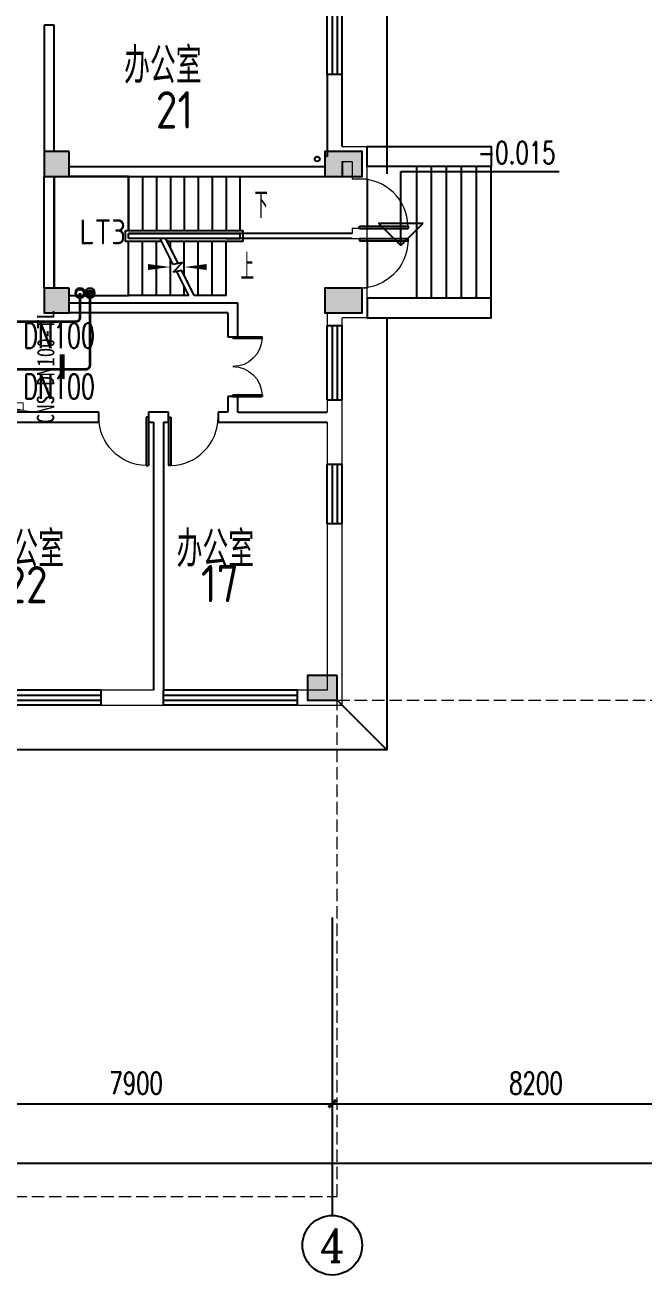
# Model space of a CAD drawing. Extents: x -70335 to 1144202, y 0 to 1100440.
# Drawn here: x 967055 to 979517, y 834676 to 859854 of the extents above; entities that cross this region are included whole.
import ezdxf
from ezdxf.enums import TextEntityAlignment as Align

# ---------------------------------------------------------------- set-up
doc = ezdxf.new("R2010")
doc.units = 0
doc.header["$LTSCALE"] = 1000
doc.linetypes.add('DASH', pattern=[0.35, 0.25, -0.1])
for name, color, linetype in [('0-供暖管道管径标注', 4, 'Continuous'), ('2-房间名称', 7, 'Continuous'), ('3-建筑', 7, 'Continuous'), ('3-淡显', 8, 'Continuous'), ('AXIS_TEXT', 7, 'Continuous'), ('DIM_IDEN', 3, 'Continuous'), ('EQ-采暖分集水器', 7, 'Continuous'), ('PIPE-暖供水', 1, 'Continuous'), ('PIPE-暖回水', 1, 'DASH'), ('VPIPE-暖供水', 3, 'Continuous'), ('VPIPE-暖回水', 2, 'DASH'), ('抗震支吊架', 2, 'Continuous'), ('水', 5, 'Continuous')]:
    doc.layers.add(name, color=color, linetype=linetype)
doc.layers.add('3-深度淡显', color=252, linetype='Continuous', lineweight=0)
doc.styles.add('_TCH_AXIS', font='COMPLEX', dxfattribs={"bigfont": 'GBCBIG'})
doc.styles.add('_TCH_DIM', font='SIMPLEX', dxfattribs={"bigfont": 'GBCBIG'})
doc.styles.add('_TCH_DIM_T3', font='SIMPLEX', dxfattribs={"width": 0.7058823529411765, "bigfont": 'GBCBIG'})
doc.styles.add('A_DIM', font='simplex.shx', dxfattribs={"width": 0.7, "bigfont": 'gbcbig.shx'})
doc.styles.add('COMPLEX', font='COMPLEX')
doc.styles.add('kzcad', font='', dxfattribs={"width": 0.8})
doc.styles.get("Standard").update_dxf_attribs({"font": 'gbenor.shx', "bigfont": 'gbcbig.shx'})
doc.styles.add('设备标注', font='simplex.shx', dxfattribs={"width": 0.7, "bigfont": 'gbcbig.shx'})
doc.styles.get('kzcad').set_extended_font_data('SimSun')
doc.dimstyles.new('_TCH_ARCH&&150', dxfattribs={"dimtxt": 446.25, "dimasz": 150, "dimexe": 375, "dimexo": 450, "dimgap": 189.375, "dimtad": 1, "dimdec": 0, "dimzin": 0, "dimdsep": 46, "dimtxsty": '_TCH_DIM_T3', "dimblk": 'ARCHTICK', "dimcen": 0.09, "dimclrt": 7, "dimazin": 2, "dimtfac": 1, "dimtdec": 0, "dimtix": 1, "dimtmove": 2, "dimatfit": 3, "dimfxl": 1, "dimtolj": 1, "dimtzin": 0, "dimarcsym": 0})

# ---------------------------------------------------------------- blocks, each defined once
blk = doc.blocks.new('shui2')
at = {"layer": '水'}
blk.add_circle((472938.3672199218, 435408.2057931646), 50, dxfattribs=at)
blk = doc.blocks.new('$DorLib2D$00000002')
for p, q in [((-0.5, -5.684341886080802e-17), (-0.5000000000000007, 0.4875)), ((-0.4750000000000007, 0.4875), (-0.5000000000000007, 0.4875)), ((-0.475, -2.842170943040401e-17), (-0.4750000000000007, 0.4875)), ((0.475, -2.842170943040401e-17), (0.4750000000000007, 0.4875)), ((0.4750000000000007, 0.4875), (0.5000000000000007, 0.4875)), ((0.5, -5.684341886080802e-17), (0.5000000000000007, 0.4875)), ((-0.5, -5.684341886080802e-17), (-0.475, -2.842170943040401e-17)), ((0.5, -5.684341886080802e-17), (0.475, -2.842170943040401e-17))]:
    blk.add_line(p, q)
at = {"lineweight": 13}
for centre, start, end in [((-0.4875, -4.263256414560601e-17), 0, 88.53071641864632), ((0.4875, -4.263256414560601e-17), 91.4692835813537, 180)]:
    blk.add_arc(centre, 0.4875, start, end, dxfattribs=at)
blk = doc.blocks.new('$DorLib2D$00000001')
for p, q in [((0.45, 0.9750000000000001), (0.5000000000000002, 0.9750000000000001)), ((0.45, 0), (0.45, 0.9750000000000001)), ((0.5, 0), (0.5, 0.9750000000000001)), ((0.5, 0), (0.45, 0))]:
    blk.add_line(p, q)
at = {"lineweight": 13}
blk.add_arc((0.475, 0), 0.975, 91.4692835813538, 180, dxfattribs=at)
blk = doc.blocks.new('$TCHSYS$WIN2D')
for p, q in [((-0.5, 0.5), (0.5, 0.5)), ((-0.5, 0.5), (-0.4999999999999999, -0.5)), ((0.5, 0.5), (0.4999999999999998, -0.5)), ((0.5, 0.1666666666666666), (-0.5, 0.1666666666666666)), ((0.5, -0.1666666666666667), (-0.5, -0.1666666666666667)), ((-0.4999999999999999, -0.5), (0.5, -0.5))]:
    blk.add_line(p, q)
blk = doc.blocks.new('_AXISO')
blk.add_circle((0, 0), 0.5)
at = {"layer": 'AXIS_TEXT', "style": 'COMPLEX', "width": 1.041666666666667}
blk.add_attdef('A', text='', height=0.56, dxfattribs=at).set_placement((-0.25, -0.28), (0.25, -0.28), align=Align.FIT)
blk = doc.blocks.new('_ArchTick')
at = {"color": 0, "linetype": 'ByBlock', "const_width": 0.4}
blk.add_lwpolyline([(-0.5, -0.5), (0.5, 0.5)], dxfattribs=at)
blk = doc.blocks.new('*D3050')
at = {"layer": '3-建筑', "color": 0, "lineweight": -2, "transparency": 16777216}
for p, q in [((949941.7263873867, 841425.5972253473), (949941.7263873867, 836550.5972340291)), ((1089141.726380087, 841425.5972427108), (1089141.726380087, 836550.5972340291)), ((949941.7263873867, 836925.5972340291), (1089141.726380087, 836925.5972340291))]:
    blk.add_line(p, q, dxfattribs=at)
at = {"layer": 'Defpoints', "color": 0, "transparency": 16777216}
for p in [(949941.7263873867, 841875.5972253473), (1089141.726380087, 841875.5972427108), (1089141.726380087, 836925.5972340291)]:
    blk.add_point(p, dxfattribs=at)
at = {"layer": '3-建筑', "color": 0, "lineweight": -2, "transparency": 16777216, "xscale": 150, "yscale": 150, "zscale": 150, "rotation": 180}
blk.add_blockref('_ArchTick', (949941.7263873867, 836925.5972340291), dxfattribs=at)
at = {"layer": '3-建筑', "color": 0, "lineweight": -2, "transparency": 16777216, "xscale": 150, "yscale": 150, "zscale": 150}
blk.add_blockref('_ArchTick', (1089141.726380087, 836925.5972340291), dxfattribs=at)
at = {"layer": '3-建筑', "color": 7, "transparency": 16777216, "insert": (1019541.726383737, 837338.0972340291), "char_height": 446.25, "attachment_point": 5, "style": '_TCH_DIM_T3'}
blk.add_mtext('\\A1;139200', dxfattribs=at)
blk = doc.blocks.new('*D3054')
at = {"layer": '3-建筑', "color": 0, "lineweight": -2, "transparency": 16777216}
for p, q in [((965341.7263769754, 841425.5972272683), (965341.7263769754, 837750.597227761)), ((973241.7263769754, 841425.5972282537), (973241.7263769754, 837750.597227761)), ((965341.7263769754, 838125.597227761), (973241.7263769754, 838125.597227761))]:
    blk.add_line(p, q, dxfattribs=at)
at = {"layer": 'Defpoints', "color": 0, "transparency": 16777216}
for p in [(965341.7263769754, 841875.5972272683), (973241.7263769754, 841875.5972282537), (973241.7263769754, 838125.597227761)]:
    blk.add_point(p, dxfattribs=at)
at = {"layer": '3-建筑', "color": 0, "lineweight": -2, "transparency": 16777216, "xscale": 150, "yscale": 150, "zscale": 150, "rotation": 180}
blk.add_blockref('_ArchTick', (965341.7263769754, 838125.597227761), dxfattribs=at)
at = {"layer": '3-建筑', "color": 0, "lineweight": -2, "transparency": 16777216, "xscale": 150, "yscale": 150, "zscale": 150}
blk.add_blockref('_ArchTick', (973241.7263769754, 838125.597227761), dxfattribs=at)
at = {"layer": '3-建筑', "color": 7, "transparency": 16777216, "insert": (969291.7263769754, 838538.097227761), "char_height": 446.25, "attachment_point": 5, "style": '_TCH_DIM_T3'}
blk.add_mtext('\\A1;7900', dxfattribs=at)
blk = doc.blocks.new('*D3055')
at = {"layer": '3-建筑', "color": 0, "lineweight": -2, "transparency": 16777216}
for p, q in [((973241.7263769754, 841425.5972282537), (973241.7263769754, 837750.5972287651)), ((981441.7263769754, 841425.5972292766), (981441.7263769754, 837750.5972287651)), ((973241.7263769754, 838125.5972287651), (981441.7263769754, 838125.5972287651))]:
    blk.add_line(p, q, dxfattribs=at)
at = {"layer": 'Defpoints', "color": 0, "transparency": 16777216}
for p in [(973241.7263769754, 841875.5972282537), (981441.7263769754, 841875.5972292766), (981441.7263769754, 838125.5972287651)]:
    blk.add_point(p, dxfattribs=at)
at = {"layer": '3-建筑', "color": 0, "lineweight": -2, "transparency": 16777216, "xscale": 150, "yscale": 150, "zscale": 150, "rotation": 180}
blk.add_blockref('_ArchTick', (973241.7263769754, 838125.5972287651), dxfattribs=at)
at = {"layer": '3-建筑', "color": 0, "lineweight": -2, "transparency": 16777216, "xscale": 150, "yscale": 150, "zscale": 150}
blk.add_blockref('_ArchTick', (981441.7263769754, 838125.5972287651), dxfattribs=at)
at = {"layer": '3-建筑', "color": 7, "transparency": 16777216, "insert": (977341.7263769754, 838538.0972287651), "char_height": 446.25, "attachment_point": 5, "style": '_TCH_DIM_T3'}
blk.add_mtext('\\A1;8200', dxfattribs=at)

msp = doc.modelspace()

# ---------------------------------------------------------------- hatches: boundary and pattern name
at = {"layer": '3-淡显'}
for points in [[(967441.7263812344, 856803.7165628993), (967941.726380276, 856803.7165619411), (967941.7263812344, 857303.7165628993), (967441.7263812344, 857303.7165628993)], [(967441.7263812581, 854053.7165582316), (967941.7263803, 854053.7165572734), (967941.7263812581, 854553.7165582316), (967441.7263812581, 854553.7165582316)], [(973091.7263836393, 854553.7165570192), (973091.7263835934, 854053.716557154), (973841.7263836775, 854053.716557192), (973841.7263837238, 854553.7165570395)]]:
    msp.add_hatch(color=256, dxfattribs=at).paths.add_polyline_path(points)
h = msp.add_hatch(color=256, dxfattribs=at)
h.dxf.hatch_style = 1
h.paths.add_polyline_path([(967941.7281594682, 856803.7176443241), (967441.7281594682, 856803.7176443241), (967441.7281594682, 857303.7176443241), (967941.7281594682, 857303.7176443241)])
h = msp.add_hatch(color=252, dxfattribs=at)
h.dxf.hatch_style = 1
h.paths.add_polyline_path([(973091.7263888968, 856803.7165520671), (973841.72638601, 856803.7165520671), (973841.72638601, 857303.7165472824), (973091.7263888968, 857303.7165472824)])
h = msp.add_hatch(color=256, dxfattribs=at)
h.dxf.hatch_style = 1
h.paths.add_polyline_path([(973841.728158318, 856803.7165591253), (973841.728158318, 857303.7165591253), (973091.728158318, 857303.7165591253), (973091.728158318, 856803.7165591253)])
h = msp.add_hatch(color=256, dxfattribs=at)
h.dxf.hatch_style = 1
h.paths.add_polyline_path([(967941.7281594682, 854053.7165591253), (967441.7281594682, 854053.7165591253), (967441.7281594682, 854553.7165591253), (967941.7281594682, 854553.7165591253)])
h = msp.add_hatch(color=256, dxfattribs=at)
h.dxf.hatch_style = 1
h.paths.add_polyline_path([(973091.728158318, 854553.7165591253), (973091.728158318, 854053.7165591253), (973841.728158318, 854053.7165591253), (973841.728158318, 854553.7165591253)])
h = msp.add_hatch(color=256, dxfattribs=at)
h.dxf.hatch_style = 1
h.paths.add_polyline_path([(973341.728158318, 846753.7165591253), (972741.728158318, 846753.7165591253), (972741.728158318, 846253.7165591253), (973341.728158318, 846253.7165591253)])
at = {"layer": 'VPIPE-暖回水', "linetype": 'DASH'}
msp.add_hatch(color=256, dxfattribs=at).paths.add_polyline_path([(968437.2316108355, 854453.4136760152), (968435.5926808906, 854469.0070528266), (968430.747520159, 854483.9189242459), (968422.9078854136, 854497.4975699371), (968412.4164063125, 854509.1495379261), (968399.7316108355, 854518.3655812991), (968385.4078854136, 854524.7429147373), (968370.0712455809, 854528.0028181678), (968354.3919760906, 854528.0028181678), (968339.0553362574, 854524.7429147373), (968324.7316108355, 854518.3655812991), (968312.0468153586, 854509.1495379261), (968301.5553362574, 854497.4975699371), (968293.7157015125, 854483.9189242459), (968288.8705407805, 854469.0070528266), (968287.2316108355, 854453.4136760152), (968288.8705407805, 854437.8202992039), (968293.7157015125, 854422.9084277846), (968301.5553362574, 854409.3297820933), (968312.0468153586, 854397.6778141044), (968324.7316108355, 854388.4617707314), (968339.0553362574, 854382.0844372931), (968354.3919760906, 854378.8245338626), (968370.0712455809, 854378.8245338626), (968385.4078854136, 854382.0844372931), (968399.7316108355, 854388.4617707314), (968412.4164063125, 854397.6778141044), (968422.9078854136, 854409.3297820933), (968430.747520159, 854422.9084277846), (968435.5926808906, 854437.8202992039)])

# ---------------------------------------------------------------- linework, layer by layer
at = {"layer": '2-房间名称'}
for p, q in [((974621.2477261396, 855414.4997805234), (974621.2477261396, 856901.4997741883)), ((974621.2477261396, 856901.4997741883), (977806.0312710623, 856901.4997741883)), ((974621.2477261396, 855414.4997805234), (974171.2477261396, 855864.4997805234)), ((974171.2477261396, 855864.4997805234), (975071.2477261396, 855864.4997805234)), ((974621.2477261396, 855414.4997805234), (975071.2477261396, 855864.4997805234))]:
    msp.add_line(p, q, dxfattribs=at)
at = {"layer": '3-建筑'}
for p, q in [((967641.7263812169, 859853.7165559494), (967441.7263812392, 859853.7165559493)), ((967441.7263812392, 859853.7165559493), (967441.7263812323, 857303.7165628846)), ((967641.7263812122, 857303.7165628845), (967641.7263812169, 859853.7165559494)), ((973441.7263863077, 858853.7165169177), (973141.7263863075, 858853.7165168592)), ((973141.7263863075, 858853.7165168592), (973141.7263866321, 857203.7165470434)), ((973441.7263865934, 857403.7165468093), (973441.7263863077, 858853.7165169177)), ((973141.7263866321, 857203.7165470434), (973091.7263866321, 857203.7165470336)), ((973091.7263866321, 857203.7165470336), (973091.7263866689, 857103.7165472802)), ((973441.7263866977, 857103.7165468355), (973441.7263867562, 856803.7165466878)), ((967941.726380673, 857003.7165525529), (973091.7263862775, 857003.7165426828)), ((974941.7263969588, 854353.7165627461), (974941.7263969588, 857003.7165462321)), ((975241.7263969588, 854353.7165627461), (975241.7263969588, 857003.7165462321)), ((975541.7263969588, 854353.7165627461), (975541.7263969588, 857003.7165462321)), ((975841.7263969588, 854353.7165627461), (975841.7263969588, 857003.7165462321)), ((976141.7263969588, 854353.7165627461), (976141.7263969588, 857003.7165462321)), ((976441.7263969588, 854353.7165627461), (976441.7263969588, 857003.7165462321)), ((967441.7263812539, 854553.716558246), (967441.7263812241, 856803.7165628407)), ((967641.726377021, 856803.7165624558), (967641.7263770092, 854553.716558246)), ((967641.7263812344, 854553.7165582458), (967641.726381225, 856803.7165625185)), ((969141.726377021, 856803.7165624558), (967941.7263802898, 856803.7165624776)), ((967941.7263802898, 856803.7165619358), (973091.7263858942, 856803.7165520671)), ((969141.726377021, 856803.7165624558), (971381.726377021, 856803.7165624558)), ((969141.726377021, 856803.7165624558), (969141.7263770513, 855713.7165624419)), ((969141.7263770206, 855713.716562442), (969141.726377021, 856803.7165624558)), ((969421.726377021, 856803.7165624558), (969421.7263769982, 855713.7165624419)), ((969701.726377021, 856803.7165624558), (969701.7263770513, 855713.7165624419)), ((969981.726377021, 856803.7165624558), (969981.7263769982, 855713.7165624419)), ((970261.726377021, 856803.7165624558), (970261.7263769982, 855713.7165624419)), ((970541.726377021, 856803.7165624558), (970541.726376998, 855713.7165624419)), ((970821.726377021, 856803.7165624558), (970821.726376998, 855713.7165624419)), ((971101.726377021, 856803.7165624558), (971101.726376998, 855713.7165624419)), ((971381.726377021, 856803.7165624558), (971381.726376998, 855713.7165624419)), ((973941.726386663, 856753.7165646121), (973941.726386456, 855753.7165646121)), ((969081.7263768057, 855493.7165624653), (969081.7263768057, 855713.7165624388)), ((969081.7263768057, 855713.7165624388), (971441.7263771873, 855713.7165624388)), ((969141.726377021, 855653.7165624558), (971381.726377021, 855653.7165624558)), ((969141.7263771873, 855553.7165624653), (969141.7263771873, 855653.7165624388)), ((969141.7263771873, 855653.7165624388), (971381.7263771873, 855653.7165624388)), ((969141.7263770346, 855553.716562453), (969141.7263770355, 855653.7165629743)), ((973641.7263864381, 855653.7165655573), (969141.7263770455, 855653.7165625524)), ((969141.7263771121, 855553.7165625524), (969141.7263770455, 855653.7165625524)), ((969779.6284371489, 855553.7165624374), (969141.726377021, 855553.7165624558)), ((969779.6284371412, 855553.716562453), (969141.7263771873, 855553.7165624653)), ((973641.7263864325, 855553.7165655532), (969141.7263771121, 855553.7165625524)), ((970039.8529184966, 855030.9856955183), (969779.6284371794, 855553.7165624374)), ((971101.726377021, 855553.7165624558), (969891.3343943376, 855553.7165624374)), ((970141.3148080544, 855051.5636608424), (969891.334394387, 855553.7165624374)), ((971381.7263771873, 855553.7165624653), (969891.3343943297, 855553.716562453)), ((971101.726377021, 855553.7165624558), (971381.726377021, 855553.7165624558)), ((971381.7263771873, 855653.7165624388), (971381.7263771873, 855553.7165624653)), ((971441.7263771873, 855713.7165624388), (971441.7263771873, 855493.7165624653)), ((973941.7263864146, 855553.7165627669), (973941.7263862076, 854553.7165627669)), ((969809.4974765661, 855493.7165624776), (969081.7263768057, 855493.7165624653)), ((969141.726377021, 854403.7165624558), (969141.7263770513, 855493.7165624775)), ((969141.726377021, 854403.7165624558), (969141.7263770346, 855493.7165624776)), ((969421.726377021, 854403.7165624558), (969421.7263769982, 855493.7165624775)), ((969701.726377021, 854403.7165624558), (969701.7263770513, 855493.7165624775)), ((971441.7263771873, 855493.7165624653), (969921.2034337523, 855493.7165624775)), ((969981.7263769887, 855372.139951281), (969981.7263769982, 855493.7165624775)), ((970261.7263770541, 854809.6846356135), (970261.7263770511, 855493.7165624775)), ((970541.726377021, 854403.7165624558), (970541.726376998, 855493.7165624775)), ((970821.726377021, 854403.7165624558), (970821.726376998, 855493.7165624775)), ((971101.726377021, 854403.7165624558), (971101.726376998, 855493.7165624775)), ((969981.726377021, 854403.7165624558), (969981.7263769933, 855147.7484891696)), ((970037.6222252401, 854873.1159390995), (970222.8901535615, 855068.108342369)), ((970222.8901535615, 855068.108342369), (970039.8529184966, 855030.9856955183)), ((970212.4933660596, 854908.582381204), (970037.6222252401, 854873.1159390995)), ((970352.1183596775, 854403.7165624686), (970111.0314764981, 854888.0044158793)), ((970463.824316921, 854403.7165624686), (970212.4933660596, 854908.582381204)), ((970261.726377021, 854403.7165624558), (970261.7263770478, 854585.2931735975)), ((967941.7263809396, 854403.716562437), (969141.726377021, 854403.7165624558)), ((970352.1183596817, 854403.7165624684), (969141.726377021, 854403.7165624558)), ((971101.726377021, 854403.7165624558), (970463.824316856, 854403.7165624684)), ((971341.7263861345, 854253.7165572626), (967941.7263806523, 854253.7165575656)), ((971141.7263861089, 854053.7165572642), (967941.726380269, 854053.7165575485)), ((971141.7263861089, 854053.7165572642), (971141.7263860051, 853573.6951243837)), ((971341.7263860104, 853573.6951243423), (971341.7263861345, 854253.7165572626)), ((971141.7263860051, 853573.6951243837), (971341.7263860104, 853573.6951243423)), ((971341.726385762, 852373.6951243653), (971141.7263857569, 852373.6951244066)), ((971141.7263857569, 852373.6951244066), (971141.7263856949, 852053.716555683)), ((971341.7263856793, 852053.7165557183), (971341.726385762, 852373.6951243653)), ((968541.7263863636, 852053.7165557041), (965241.7263758227, 852053.7165556976)), ((968541.7263863636, 851853.716555693), (968541.7263863636, 852053.7165557041)), ((969741.726386365, 852053.7165556995), (969541.7263863613, 852053.7165557045)), ((969541.7263863613, 852053.7165557045), (969541.7263863613, 851853.7165556928)), ((969941.7263863604, 852053.7165556898), (969741.726386365, 852053.7165556995)), ((969941.7263863604, 851853.7165557101), (969941.7263863604, 852053.7165556898)), ((971141.7263856949, 852053.716555683), (970941.726386358, 852053.7165556779)), ((970941.726386358, 852053.7165556779), (970941.726386358, 851853.7165557003)), ((971341.7263856793, 852053.7165557183), (973141.7263856744, 852053.7165557182)), ((965441.7263758313, 851853.716555691), (968541.7263863636, 851853.716555693)), ((969541.7263863613, 851853.7165556928), (969641.7263863699, 851853.7165556905)), ((969641.7263863699, 851853.7165556905), (969641.7263863622, 846453.716555732)), ((969841.7263863715, 851853.7165557124), (969941.7263863604, 851853.7165557101)), ((969841.7263863715, 851853.7165557124), (969841.7263863636, 846453.7165557293)), ((970941.726386358, 851853.7165557003), (971241.7263856695, 851853.7165556988)), ((971241.7263856695, 851853.7165556988), (973141.7263849159, 851853.7165557045)), ((973241.7263780981, 841875.5972282537), (973241.7263788467, 835875.5972282537))]:
    msp.add_line(p, q, dxfattribs=at)
for points in [[(973941.7263867974, 857003.7165462321), (973941.7263867974, 857403.7165462321), (976441.7263979497, 857403.7165462321), (976441.7263979497, 857003.7165462321), (973941.7263867974, 857003.7165462321)], [(973941.7263858062, 854353.7165627461), (973941.7263858062, 853953.7165627461), (976441.7263969588, 853953.7165627461), (976441.7263969588, 854353.7165627461), (973941.7263858062, 854353.7165627461)]]:
    msp.add_lwpolyline(points, dxfattribs=at)
for points in [[(971521.726377021, 856228.7165624558, 0, 0, 0), (968391.726377021, 856228.7165624558, 0, 0, 0), (968391.726377021, 854978.7165624558, 0, 0, 0), (969981.726377021, 854978.7165624558, 0, 120, 0), (969531.726377021, 854978.7165624558, 0, 0, 0)], [(971241.726377021, 854978.7165624558, 0, 0, 0), (970261.726377021, 854978.7165624558, 0, 120, 0), (970711.726377021, 854978.7165624558, 0, 0, 0)]]:
    msp.add_lwpolyline(points, format="xyseb", dxfattribs=at)
at = {"layer": '3-淡显'}
for p, q in [((967941.7263812344, 857303.7165628993), (967441.7263812344, 857303.7165628993)), ((967441.7263812344, 857303.7165628993), (967441.7263812344, 856803.7165628993)), ((967941.726380276, 856803.7165619411), (967941.7263812344, 857303.7165628993)), ((967441.7263812344, 856803.7165628993), (967941.726380276, 856803.7165619411)), ((967941.7263812581, 854553.7165582316), (967441.7263812581, 854553.7165582316)), ((967441.7263812581, 854553.7165582316), (967441.7263812581, 854053.7165582316)), ((967941.7263803, 854053.7165572734), (967941.7263812581, 854553.7165582316)), ((973091.7263836393, 854553.7165570192), (973091.7263835934, 854053.716557154)), ((973841.7263837238, 854553.7165570395), (973091.7263836393, 854553.7165570192)), ((973841.7263836775, 854053.716557192), (973841.7263837238, 854553.7165570395)), ((967441.7263812581, 854053.7165582316), (967941.7263803, 854053.7165572734)), ((973091.7263835934, 854053.716557154), (973841.7263836775, 854053.716557192))]:
    msp.add_line(p, q, dxfattribs=at)
for points in [[(974341.7310322933, 870253.7163429474), (974341.7460596974, 856853.7163187774)], [(974341.748586429, 853953.7165627461), (974341.7587338293, 845253.7165591255), (965691.7263952894, 845253.7165591255)], [(974341.758737684, 845253.7165591255), (973341.7576294676, 846253.7165591255)]]:
    msp.add_lwpolyline(points, dxfattribs=at)
for points in [[(967941.7281593177, 857303.7165591253), (967441.7281593177, 857303.7165591253), (967441.7281593177, 856803.7165591253), (967941.7281593177, 856803.7165591253)], [(973091.7263888968, 856803.7165520671), (973841.72638601, 856803.7165520671), (973841.72638601, 857303.7165472824), (973091.7263888968, 857303.7165472824)], [(973841.728158318, 857303.7165591253), (973091.728158318, 857303.7165591253), (973091.728158318, 856803.7165591253), (973841.728158318, 856803.7165591253)], [(967941.7281593177, 854553.7165591253), (967441.7281593177, 854553.7165591253), (967441.7281593177, 854053.7165591253), (967941.7281593177, 854053.7165591253)], [(973841.728158318, 854553.7165591253), (973091.728158318, 854553.7165591253), (973091.728158318, 854053.7165591253), (973841.728158318, 854053.7165591253)], [(973341.728158318, 846753.7165591253), (972741.728158318, 846753.7165591253), (972741.728158318, 846253.7165591253), (973341.728158318, 846253.7165591253)]]:
    msp.add_lwpolyline(points, close=True, dxfattribs=at)
at = {"layer": '3-深度淡显'}
for p, q in [((973441.7263865934, 857403.7165468093), (973941.7263867974, 857403.7165462321)), ((973941.726386667, 856753.7165645998), (973941.7263867974, 857403.7165462321)), ((973091.7263862775, 857003.7165426828), (973091.7263864179, 857103.716547375)), ((973441.7263866977, 857103.7165468355), (973641.7263867385, 857103.7165466045)), ((973641.7263867385, 857103.7165466045), (973641.726386664, 856753.7165646619)), ((973091.7263859196, 856803.716547375), (973441.7263867562, 856803.7165466878)), ((973641.726386664, 856753.7165646619), (973941.726386667, 856753.7165645998)), ((973941.72638646, 855753.7165645998), (973641.726386457, 855753.7165646618)), ((973641.726386457, 855753.7165646618), (973641.7263864381, 855653.7165655573)), ((973641.7263864325, 855553.7165655532), (973941.7263863827, 855553.7165627688)), ((973941.7263864353, 855653.7165656827), (973941.72638646, 855753.7165645998)), ((973941.7263863827, 855553.7165627688), (973941.7263864353, 855653.7165656827)), ((973941.7263861755, 854553.7165627687), (973841.7263837336, 854553.7165626684)), ((973941.7263861247, 854153.7165570915), (973941.7263861755, 854553.7165627687)), ((973141.7263861224, 854053.7165571818), (973141.726386056, 853803.7165429962)), ((973941.7263861098, 853953.7165570392), (973941.7263861322, 854253.7165570392)), ((973141.726386056, 853803.7165429962), (973441.7263860379, 853803.7165429341)), ((973441.7263860379, 853803.7165429341), (973441.7263860721, 853953.7165570544)), ((973941.7263861098, 853953.7165570392), (973441.7263860721, 853953.7165570544)), ((973441.7263857359, 852303.7165429341), (973141.7263857345, 852303.7165429962)), ((973141.7263857345, 852303.7165429962), (973141.7263856744, 852053.7165557182)), ((973441.7263856693, 851953.7165556988), (973441.7263857359, 852303.7165429341)), ((973141.7263849159, 851853.7165557045), (973141.7263848584, 851003.7165540154)), ((973441.7263848614, 851003.7165539967), (973441.7263849233, 851953.7165556988)), ((973141.7263848584, 851003.7165540154), (973441.7263848614, 851003.7165539967)), ((973441.7263847883, 849803.7165539457), (973141.7263847834, 849803.7165539644)), ((973141.7263847834, 849803.7165539644), (973141.7263845783, 846453.7165556796)), ((973441.7263845699, 846153.716555679), (973441.7263847883, 849803.7165539457)), ((969641.7263863622, 846453.716555732), (968591.726380975, 846453.7165557257)), ((968591.726380975, 846453.7165557257), (968591.7263809748, 846153.7165557434)), ((969841.7263863361, 846153.7165557431), (969841.7263863406, 846453.716555731)), ((973141.7263845783, 846453.7165556796), (972541.7263863913, 846453.7165556905)), ((972541.7263863913, 846453.7165556905), (972541.7263863869, 846153.716555698)), ((968591.7263809748, 846153.7165557434), (969741.7263863571, 846153.7165557409)), ((969741.7263863541, 846153.7165557409), (969841.7263863361, 846153.7165557431)), ((972541.7263863869, 846153.716555698), (973441.7263845699, 846153.716555679))]:
    msp.add_line(p, q, dxfattribs=at)
at = {"layer": '3-深度淡显', "linetype": 'DASH'}
msp.add_lwpolyline([(950041.7596038082, 846853.7165591255), (950041.7596037982, 836253.7165375911), (973341.757634562, 836253.7165360637), (973341.757634562, 846253.7148369685), (1066341.757629468, 846253.7148369685)], dxfattribs=at)
at = {"layer": 'DIM_IDEN'}
for points in [[(968261.9443708616, 854453.4136762826, 1), (968062.5188508094, 854453.4136762826, 1)], [(968461.9443708616, 854453.4136760152, 1), (968262.5188508094, 854453.4136760152, 1)]]:
    msp.add_lwpolyline(points, format="xyb", close=True, dxfattribs=at)
at = {"layer": 'EQ-采暖分集水器', "color": 1, "const_width": 20}
msp.add_lwpolyline([(966017.3366736893, 852244.6824235304), (967017.3366736893, 852244.6824235304), (967017.3366736893, 852094.6824235304), (966017.3366736893, 852094.6824235304), (966017.3366736893, 852244.6824235304), (966017.3366736893, 852094.6824235304), (967017.3366736893, 852094.6824235304)], close=True, dxfattribs=at)
at = {"layer": 'PIPE-暖供水', "linetype": 'Continuous', "const_width": 52.5}
msp.add_lwpolyline([(965616.7263783338, 852919.6133150026), (968282.2316108358, 852919.6133150026, 0.4142135623726688), (968362.2316108355, 852999.6133150026), (968362.2316108355, 854453.4136760152)], format="xyb", dxfattribs=at)
at = {"layer": 'PIPE-暖回水', "linetype": 'DASH', "const_width": 52.5}
msp.add_lwpolyline([(968162.2316108355, 854453.4136762826), (968162.2316108355, 853960.6133150023, -0.4142135623730951), (968082.2316108355, 853880.6133150023), (966020.0288910652, 853880.6133150023, -0.4142135623730951), (965940.0288910652, 853960.6133150023), (965940.0288910612, 863278.3131207041)], format="xyb", dxfattribs=at)
at = {"layer": 'VPIPE-暖供水', "linetype": 'Continuous'}
msp.add_circle((968162.2316108355, 854453.4136762826), 75, dxfattribs=at)
at = {"layer": '抗震支吊架', "color": 2, "const_width": 100}
msp.add_lwpolyline([(967805.0206386782, 852720.4987033401), (967805.0206386782, 853220.4987033401)], dxfattribs=at)

# ---------------------------------------------------------------- block references
at = {"layer": '3-建筑'}
for name, p, xscale, yscale, zscale, rotation in [('$TCHSYS$WIN2D', (973291.7263861944, 859453.7165169175), -1200, 300, -1200, 270.0000000111494), ('$DorLib2D$00000001', (973791.7263865597, 856253.7165646432), 1000, 1000, 1000, 269.9999999881401), ('$DorLib2D$00000001', (973791.7263863112, 855053.716562798), -1000, 1000, -1000, 269.9999999881383), ('$TCHSYS$WIN2D', (973291.726385897, 853053.7165429592), -1500, -300, -1500, 269.9999999881393), ('$DorLib2D$00000002', (971241.7263858805, 852973.6951243653), -1200, 1200, 200.0000000038126, 269.9999999881393), ('$DorLib2D$00000001', (970441.726386362, 851953.7165556991), -1000, -1000, -1000, 359.9999999999923), ('$TCHSYS$WIN2D', (973291.7263848265, 850403.7165539642), -1200, 300, -1200, 269.9999999964184), ('$TCHSYS$WIN2D', (967241.7263809904, 846303.7165557427), -2700, -300, -2700, 359.9999999999605), ('$TCHSYS$WIN2D', (971191.7263863529, 846303.716555719), -2700, -300, -2700, 359.9999999991348)]:
    msp.add_blockref(name, p, dxfattribs=dict(at, xscale=xscale, yscale=yscale, zscale=zscale, rotation=rotation))
at = {"layer": '3-建筑', "xscale": 1000, "yscale": -1000, "zscale": 1000}
msp.add_blockref('$DorLib2D$00000001', (969041.7263863592, 851953.7165556994), dxfattribs=at)
at = {"layer": '3-建筑'}
ref = msp.add_blockref('_AXISO', (973241.7263789214, 835275.5972282537), dxfattribs=dict(at, xscale=1200, yscale=1200, zscale=1200))
ref.add_attrib('A', '4', dxfattribs={"layer": 'AXIS_TEXT', "height": 668.1626448272989, "style": '_TCH_AXIS'}).set_placement((972987.1882285113, 834941.5159058401), (973496.264529332, 834941.5159058401), align=Align.FIT)
at = {"layer": '3-深度淡显'}
msp.add_blockref('shui2', (500000.0312714472, 421745.5108001567), dxfattribs=at)

# ---------------------------------------------------------------- texts
at = {"layer": '0-供暖管道管径标注', "style": '设备标注', "width": 0.65}
for p in [(967024.9384867046, 853347.2920342685), (967024.9384867046, 852323.3779622345)]:
    msp.add_text('DN100', height=500, dxfattribs=at).set_placement(p)
at = {"layer": '2-房间名称'}
for s, height, p in [('办公室', 723.4042553191489, (969048.0805008165, 858675.7875290831)), ('21', 750, (969687.5598151828, 857768.6026204475)), ('LT3', 500, (968150.0312710623, 855436.9997741883)), ('办公室', 723.4042553191489, (966277.8638232411, 848935.446535126)), ('办公室', 723.4042553191489, (970105.8066356541, 848935.446535126)), ('22', 750, (966638.4197087134, 848205.6930223987)), ('17', 750, (970594.9101932081, 848229.022867803))]:
    msp.add_text(s, height=height, dxfattribs=at).set_placement(p)
at = {"layer": '2-房间名称', "color": 7}
for s, height, style, width, p in [('-0.015', 446.25, '_TCH_DIM', 0.7058823529411765, (976171.0312710623, 857058.9997741883)), ('下', 525, 'A_DIM', 0.7, (971679.226377021, 855966.2165624558)), ('上', 525, 'A_DIM', 0.7, (971399.226377021, 854716.2165624558))]:
    msp.add_text(s, height=height, dxfattribs=dict(at, style=style, width=width)).set_placement(p)
at = {"layer": '抗震支吊架', "color": 2, "style": 'kzcad', "width": 0.8}
msp.add_text('CNS-DN100-TL', height=350, rotation=89.88538766144165, dxfattribs=at).set_placement((967645.0206386782, 852970.4987033401), align=Align.CENTER)

# ---------------------------------------------------------------- dimensions: what is measured, and where the dimension line sits
at = {"layer": '3-建筑'}
for p1, p2, distance, picture, middle in [((949941.7263873867, 841875.5972253473), (1089141.726380087, 841875.5972427108), -4950.000008681673, '*D3050', (1019541.726383737, 837338.0972340291)), ((965341.7263769754, 841875.5972272683), (973241.7263769754, 841875.5972282537), -3750.0000004926696, '*D3054', (969291.7263769754, 838538.097227761)), ((973241.7263769754, 841875.5972282537), (981441.7263769754, 841875.5972292766), -3750.0000005114125, '*D3055', (977341.7263769754, 838538.0972287651))]:
    dim = msp.add_aligned_dim(p1=p1, p2=p2, distance=distance, dimstyle='_TCH_ARCH&&150', dxfattribs=at)
    dim.commit()
    dim.dimension.update_dxf_attribs({"geometry": picture, "text_midpoint": middle})

doc.saveas('drawing.dxf')
